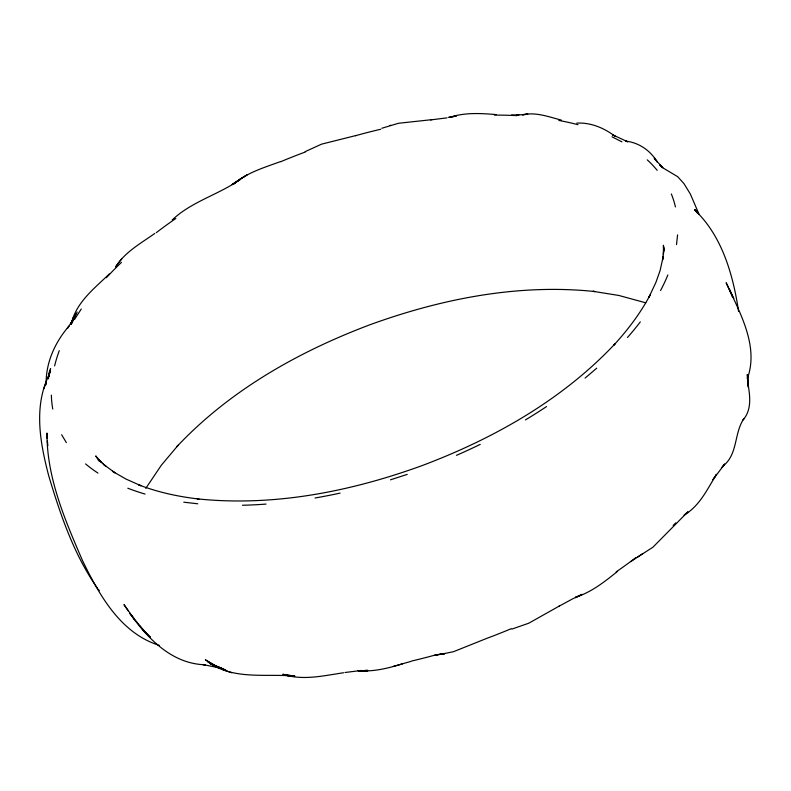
<?xml version="1.0" encoding="UTF-8"?>
<svg xmlns="http://www.w3.org/2000/svg" width="791" height="791" viewBox="0 0 791 791"><rect width="100%" height="100%" fill="white"/><g stroke="black" fill="none" stroke-linecap="round" stroke-linejoin="round"><path stroke-width="1.19" d="M46.135 384.733C45.611 362.95 54.876 342.454 68.916 326.189L67.354 328.463L75.511 316.054L70.725 323.687L73.988 318.19L71.239 323.539M677.59 234.858L676.503 244.627M48.389 378.889L49.507 371.592L48.745 376.407M48.805 376.486L50.565 368.606L49.329 374.044M50.446 370.791L47.826 378.405L48.993 375.152C33.341 406.92 40.232 443.444 48.815 476.142C60.541 515.089 73.85 554.54 97.392 588.138M71.348 323.648C76.243 302.211 94.376 288.448 109.296 273.963M71.833 322.412L73.266 317.774L71.2 324.439L75.718 313.79L71.833 322.817M46.244 382.073L43.762 388.945M72.1 322.184L77.192 312.059M145.781 488.363L161.324 465.237L178.143 445.254L176.877 446.638C229.469 390.665 297.999 351.906 369.338 324.982C441.062 298.82 518.362 283.504 594.822 291.543L592.973 291.315L618.829 295.458L645.782 302.815M74.492 319.515L81.255 309.034M121.685 258.894L115.644 266.834C125.018 251.953 140.818 243.361 154.779 233.444M724.546 464.208L712.978 479.662L716.478 474.323C707.302 489.194 699.788 505.795 684.146 515.099L687.854 511.856L652.852 547.273L637.328 557.24M721.679 467.649L724.576 464.179M723.201 465.83C738.003 454.301 733.929 433.241 743.827 418.765L743.046 419.902C752.399 409.362 749.838 394.432 747.624 381.816L748.454 387.461L747.317 374.509L747.841 384.258M172.28 219.888C189.672 203.396 213.234 196.178 233.434 183.898M596.721 368.181L585.093 378.098M617.553 571.359C604.591 581.79 591.302 592.321 575.186 597.432L582.245 594.348L574.592 598.085M233.642 184.036C247.039 172.596 264.204 167.544 280.449 161.621M233.76 183.957L239.574 179.547L232.159 184.619L240.197 179.537L232.633 184.036M630.753 561.669L642.885 553.512M559.257 606.074L528.754 623.219L511.896 629.092M573.633 598.312L558.555 606.479M305.188 151.635L321.551 144.16L355.92 135.538M381.826 128.271L398.456 123.277L431.926 119.659M407.217 474.392L390.497 479.821M393.285 666.398L410.628 661.494M402.332 663.926C387.926 668.247 373.065 672.113 357.878 670.59L367.785 670.748L359.015 670.916L367.459 670.343L360.152 670.976M390.042 125.403L390.705 125.245M436.177 655.156L453.401 651.735L486.673 638.416A328.077 168.967 -20.3 0 0 511.223 628.697M448.339 117.345L456.318 116.01L449.604 117.384C464.722 112.302 480.631 113.321 496.234 114.586M343.561 672.765C323.519 675.692 302.676 680.873 282.802 674.248L294.331 676.513L286.243 675.425L289.852 675.702M430.63 119.906L446.974 117.869M361.349 670.471L345.014 672.498M517.087 115.081L527.795 114.181L522.436 114.853C535.725 111.758 548.687 116.87 561.392 120.103M516.741 115.12L518.916 114.922L511.579 115.011M290.267 675.781C262.375 674.09 231.971 679.429 207.796 661.78L224.476 670.165L214.994 665.636L205.482 659.892L214.994 665.636L226.523 670.58M292.512 675.929L294.746 676.078M292.265 675.88L294.667 676.058M576.768 123.099C590.966 122.397 603.998 127.954 615.22 136.359L612.442 134.717L627.787 141.816L625.75 141.105C639.118 142.696 650.34 150.498 657.321 162.036L654.266 158.338L662.779 167.801L659.842 165.062L663.372 168.147L677.739 176.729L683.978 183.641L690.345 194.022L699.086 214.361M197.76 503.788L183.769 502.186M204.167 664.737C171.251 663.382 147.274 638.04 129.506 612.926L145.04 632.227L150.33 637.239M205.334 664.905L202.852 664.539L221.816 668.385M221.727 668.306L212.542 665.241L221.628 668.435M223.972 669.206L210.149 663.59L225.484 670.155M222.37 669.394L231.753 672.815M159.278 645.377C120.42 633.196 99.359 595.109 82.63 560.859C65.139 520.34 46.768 478.001 46.966 433.053L47.065 438.085L46.867 435.139L47.065 437.522M611.997 136.803L621.953 141.856M145.06 632.187L150.31 637.101M144.773 631.485L142.39 629.013L147.719 634.837L139.75 625.849M98.025 589.068L99.32 590.679M696.861 212.265L694.735 209.526L696.426 211.563L694.834 210.169C722.153 235.965 733.227 275.219 738.567 311.377M131.444 615.408L134.322 619.195L123.979 604.621L128.429 611.067M697.573 213.174L695.487 209.922L697.711 213.521M66.355 442.624L61.639 434.743M98.944 461.024L95.741 455.923L101.732 462.745L99.053 460.026L105.885 466.314L103.275 464.159L114.992 472.85L112.48 471.288L125.927 479.03L140.927 485.723L138.623 484.804C157.973 492.309 178.43 496.659 199.006 499.052L197.157 498.834C273.627 506.873 350.927 491.547 422.641 465.395C493.98 438.461 562.51 399.712 615.101 343.739L613.836 345.113C627.827 329.896 640.423 313.276 650.123 294.994L648.966 297.189L655.917 282.357L660.099 270.571L663.244 256.353L662.66 259.695L663.689 250.49L663.431 254.306L663.441 245.259L664.084 250.856L663.441 246.644L664.064 250.025M747.772 383.23L747.782 374.756L747.357 378.671C759.261 345.657 739.447 312.089 726.148 282.733L731.388 294.044L729.885 290.673M733.791 298.454L729.638 289.536M731.487 294.707L732.328 296.773M47.885 445.669L47.361 441.091M675.732 522.9A328.107 168.987 -20.3 0 1 673.151 525.451M635.677 557.724A328.107 168.987 -20.3 0 1 616.179 571.873M289.981 675.227A328.107 168.987 -20.3 0 1 285.67 675.148M436.553 654.651A328.077 168.967 -20.3 0 1 411.33 661.108M640.305 321.907A328.087 168.977 -20.3 0 1 627.451 337.539M145.089 494.068A328.087 168.977 -20.3 0 1 127.816 488.215M280.775 161.68A328.087 168.977 -20.3 0 1 305.336 151.991M355.436 135.726A328.087 168.977 -20.3 0 1 380.659 129.269M667.861 274.952A328.097 168.977 -20.3 0 1 660.574 290.515M546.551 406.564A328.097 168.977 -20.3 0 1 525.442 419.912M480.246 444.374A328.097 168.977 -20.3 0 1 456.447 455.349M340.081 493.109A328.097 168.977 -20.3 0 1 315.036 497.994M266.053 504.085A328.097 168.977 -20.3 0 1 242.451 505.251M97.965 473.087A328.097 168.977 -20.3 0 1 85.596 463.912M52.76 409.026A328.097 168.977 -20.3 0 1 51.356 395.164M54.619 365.887A328.097 168.977 -20.3 0 1 59.276 350.66M106.35 277.75A328.097 168.977 -20.3 0 1 121.458 262.375M156.302 232.653A328.097 168.977 -20.3 0 1 175.8 218.494M494.385 115.11A328.097 168.977 -20.3 0 1 516.899 115.634M558.832 120.44A328.097 168.977 -20.3 0 1 577.974 124.701M647.256 159.851A328.097 168.977 -20.3 0 1 657.202 170.342M671.341 193.973A328.107 168.987 -20.3 0 1 675.445 206.965M246.772 175.098L239.109 179.873L246.772 175.098M444.651 653.742L435.208 654.908L444.651 653.742M664.084 250.183L663.619 248.137L664.045 250.203"/></g></svg>
